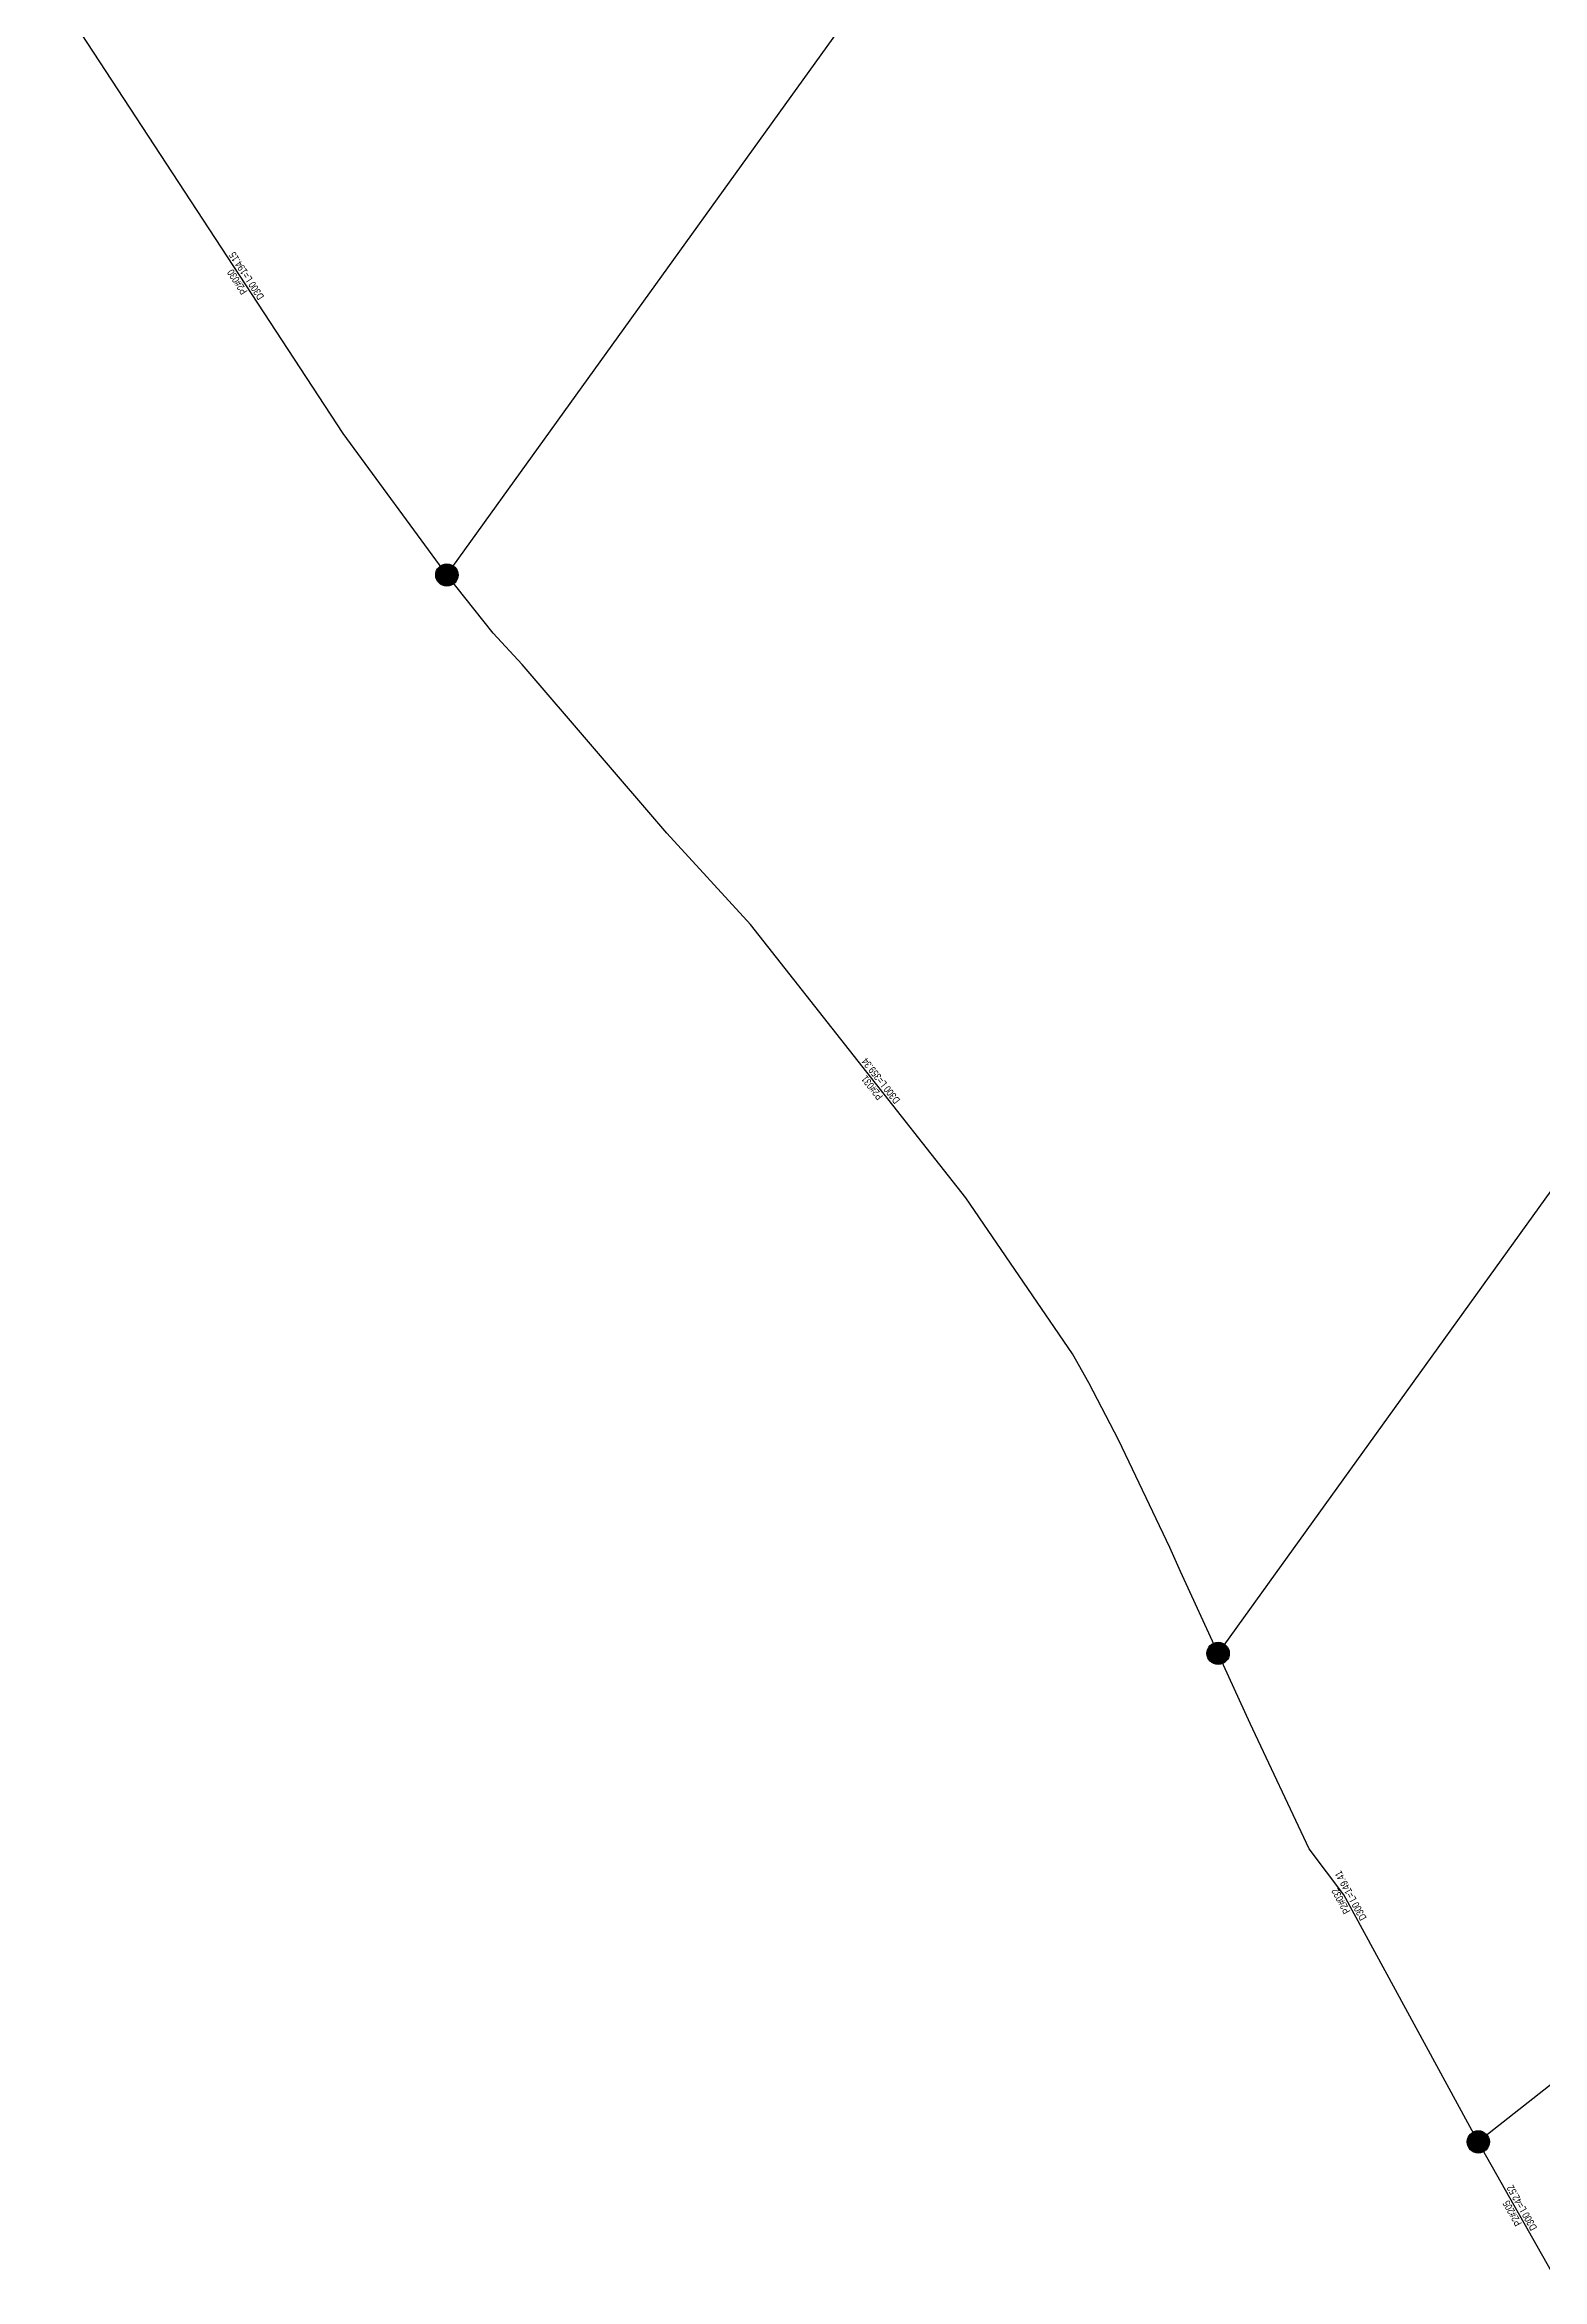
# Model space of a CAD drawing. Header units: metres. Extents: x 145472 to 149777, y 297313 to 301407.
# Drawn here: x 146174 to 146577, y 298751 to 299353 of the extents above; entities that cross this region are included whole.
import ezdxf
from ezdxf.enums import TextEntityAlignment as Align

# ---------------------------------------------------------------- set-up
doc = ezdxf.new("R2010")
doc.units = ezdxf.units.M
for name, color, linetype in [('EPANET2-JUNCTION', 7, 'Continuous'), ('EPANET2-PIPE', 3, 'Continuous'), ('EPANET2-PIPE_no', 7, 'Continuous')]:
    doc.layers.add(name, color=color, linetype=linetype)

# ---------------------------------------------------------------- blocks, each defined once
blk = doc.blocks.new('PIPE_BLOCK')
at = {"width": 0.8}
for tag, p in [('ID', (0, 1.5)), ('INFO', (0, -1.5))]:
    blk.add_attdef(tag, text='', height=2, dxfattribs=at).set_placement(p, align=Align.MIDDLE_CENTER)
blk = doc.blocks.new('JUNCTION_BLOCK')
h = blk.add_hatch(color=255)
edge = h.paths.add_edge_path()
edge.add_arc((0, 0), 3, 0, 360)
at = {"color": 5}
blk.add_circle((0, 0), 3, dxfattribs=at)
at = {"color": 5, "width": 0.7}
blk.add_attdef('ID', text='', height=3, dxfattribs=at).set_placement((0, 0), align=Align.MIDDLE_CENTER)

msp = doc.modelspace()

# ---------------------------------------------------------------- linework, layer by layer
at = {"layer": 'EPANET2-PIPE'}
for points in [[(146282.06, 299210.58), (146576.58, 299619.87)], [(146489.86, 298919.99), (146851.25, 299422.22)], [(146282.06, 299210.58), (146254.07, 299248.7), (146173.7, 299371.58)], [(146933.49, 299248.1), (146925.27, 299236.67), (146918.94, 299222.74), (146726.92, 298955.89), (146712.83, 298941.37), (146703.58, 298929.04), (146690.69, 298907.67), (146616.39, 298829.93), (146603.28, 298822.46), (146559.96, 298788.35)], [(146489.86, 298919.99), (146479.76, 298942.06), (146476.82, 298948.48), (146463.11, 298977.32), (146454.99, 298992.85), (146450.64, 299000.75), (146421.9, 299042.73), (146363.85, 299116.42), (146341.3, 299140.99), (146302.33, 299186.42), (146294.56, 299194.89), (146282.06, 299210.58)], [(146559.96, 298788.35), (146523.74, 298854.91), (146514.4, 298867.35), (146498.49, 298901.12), (146489.86, 298919.99)], [(146580.83, 298751.32), (146559.96, 298788.35)]]:
    msp.add_lwpolyline(points, dxfattribs=at)

# ---------------------------------------------------------------- block references
at = {"layer": 'EPANET2-JUNCTION'}
ref = msp.add_blockref('JUNCTION_BLOCK', (146282.06, 299210.58), dxfattribs=at)
ref.add_attrib('ID', 'B021', dxfattribs={"layer": '0', "color": 5, "height": 3, "width": 0.55}).set_placement((146282.06, 299210.58), align=Align.MIDDLE_CENTER)
ref = msp.add_blockref('JUNCTION_BLOCK', (146489.86, 298919.99), dxfattribs=at)
ref.add_attrib('ID', 'B022', dxfattribs={"layer": '0', "color": 5, "height": 3, "width": 0.55}).set_placement((146489.86, 298919.99), align=Align.MIDDLE_CENTER)
ref = msp.add_blockref('JUNCTION_BLOCK', (146559.96, 298788.35), dxfattribs=at)
ref.add_attrib('ID', 'B023', dxfattribs={"layer": '0', "color": 5, "height": 3, "width": 0.55}).set_placement((146559.96, 298788.35), align=Align.MIDDLE_CENTER)
at = {"layer": 'EPANET2-PIPE_no'}
for p, rotation, values in [((146226.82, 299290.35), 123.18662819724668, {'ID': 'P2#030', 'INFO': 'D300 L=194.15'}), ((146397.8, 299073.32), 128.22974774889894, {'ID': 'P2#031', 'INFO': 'D300 L=359.34'}), ((146524.25, 298853.97), 118.55874295795985, {'ID': 'P2#032', 'INFO': 'D300 L=149.41'}), ((146570.4, 298769.84), 119.4061579815841, {'ID': 'P2#205', 'INFO': 'D300 L=42.52'})]:
    msp.add_blockref('PIPE_BLOCK', p, dxfattribs=dict(at, rotation=rotation)).add_auto_attribs(values)

doc.saveas('drawing.dxf')
